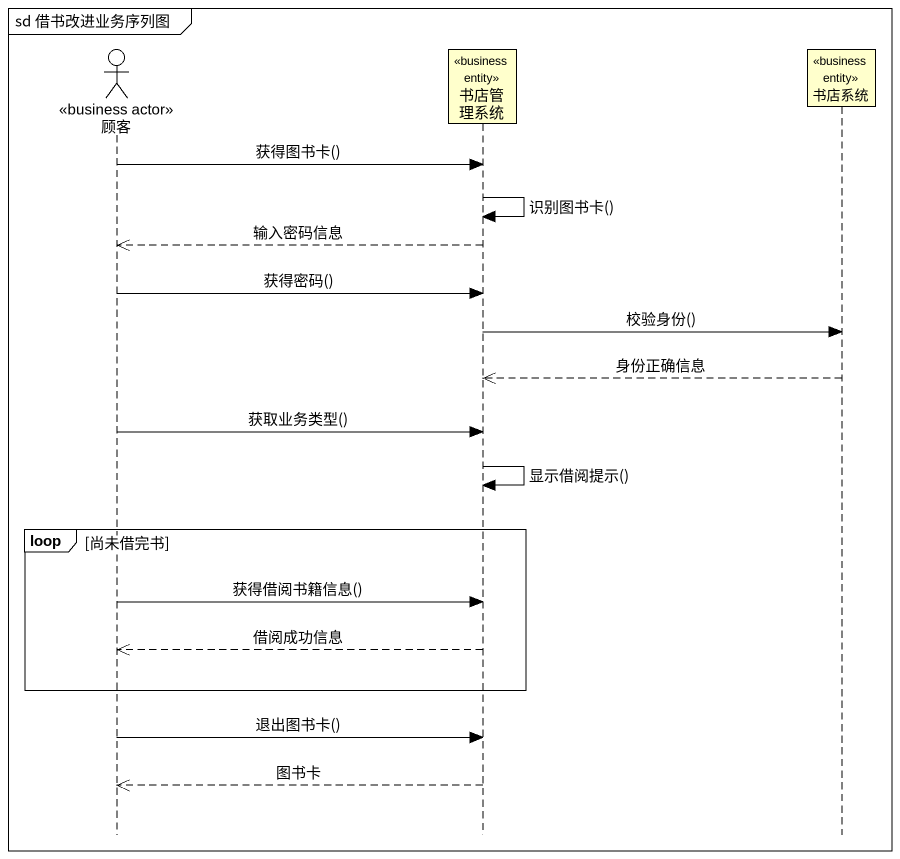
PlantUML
@startuml
mainframe sd 借书改进业务序列图
hide footbox
actor 顾客 <<business actor>>
participant 书店管理系统 <<business entity>>
participant 书店系统 <<business entity>>

顾客 -> 书店管理系统 : 获得图书卡()
书店管理系统 -> 书店管理系统 : 识别图书卡()
书店管理系统 -->> 顾客 : 输入密码信息
顾客 -> 书店管理系统 : 获得密码()
书店管理系统 -> 书店系统 : 校验身份()
书店系统 -->> 书店管理系统 : 身份正确信息
顾客 -> 书店管理系统 : 获取业务类型()
书店管理系统 -> 书店管理系统 : 显示借阅提示()
loop 尚未借完书
  顾客 -> 书店管理系统 : 获得借阅书籍信息()
  书店管理系统 -->> 顾客 : 借阅成功信息
end
顾客 -> 书店管理系统 : 退出图书卡()
书店管理系统 -->> 顾客 : 图书卡
@enduml
